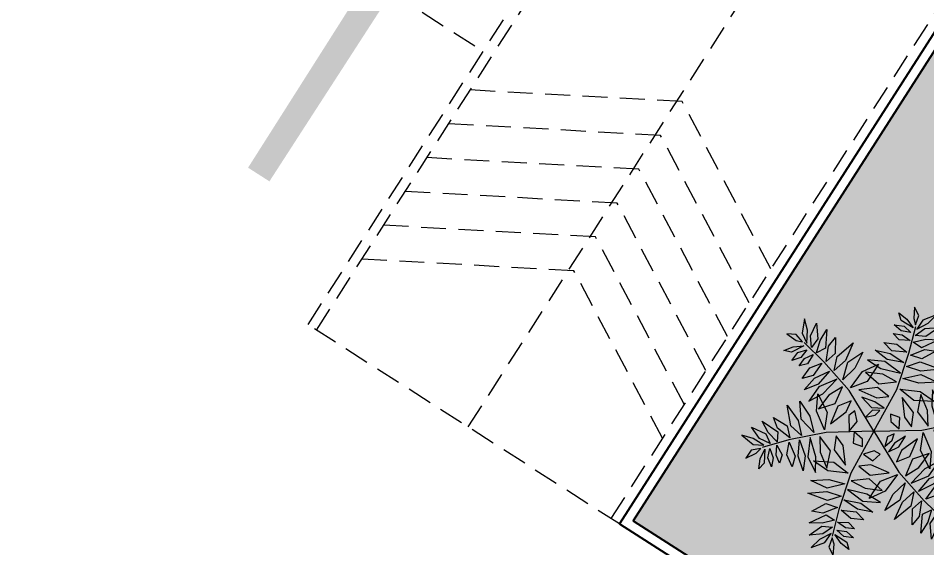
# Model space of a CAD drawing. Header units: inches. Extents: x 249 to 1192, y -18 to 440.
# Drawn here: x 917.16 to 926.26, y 66.99 to 72.29 of the extents above; entities that cross this region are included whole.
import ezdxf

# ---------------------------------------------------------------- set-up
doc = ezdxf.new("R2010")
doc.units = ezdxf.units.IN
doc.header["$MEASUREMENT"] = 0
doc.linetypes.add('DASHED2', pattern=[0.375, 0.25, -0.125])
for name, color, linetype, lineweight in [('DIMENSI', 85, 'Continuous', 20), ('DINDING', 6, 'Continuous', 0), ('VEGETASI', 60, 'Continuous', 0)]:
    doc.layers.add(name, color=color, linetype=linetype, lineweight=lineweight)
doc.layers.add('KANSTEEN', color=204, linetype='Continuous')
doc.layers.add('RUMPUT', color=86, linetype='Continuous')
doc.styles.get("Standard").update_dxf_attribs({"font": 'arial.ttf'})
doc.dimstyles.new('UK. GDG PERTEMUAN', dxfattribs={"dimtxt": 0.5, "dimasz": 0.5, "dimexe": 0.5, "dimexo": 0.05, "dimgap": 0.1, "dimtad": 2, "dimdec": 0, "dimlfac": 100, "dimzin": 0, "dimdsep": 46, "dimtxsty": 'Standard', "dimblk": 'OBLIQUE', "dimcen": 0.09, "dimclrd": 8, "dimclre": 256, "dimclrt": 256, "dimadec": 0, "dimazin": 0, "dimtfac": 1, "dimtdec": 0, "dimtofl": 0, "dimtmove": 0, "dimatfit": 3, "dimldrblk": 'OBLIQUE', "dimfxl": 0, "dimtolj": 1, "dimtzin": 0, "dimarcsym": 0})
pattern_1 = [(57.36874968947846, (0, 0), (-0.0535506494527033, 0.244197313478704), [0.046875, -0.30667839075]), (12.36874968947846, (0, 0), (-0.05355064946683093, 0.2441973135431277), [0.04687499999999999, -0.203125]), (102.3687496894784, (0, 0), (-0.2441973135431277, -0.05355064946683093), [0.04687499999999999, -0.203125])]

# ---------------------------------------------------------------- blocks, each defined once
blk = doc.blocks.new('_Oblique')
at = {"color": 0, "linetype": 'ByBlock', "lineweight": -2}
blk.add_line((-0.5, -0.5), (0.5, 0.5), dxfattribs=at)
blk = doc.blocks.new('*D173')
at = {"layer": 'DEFPOINTS', "color": 0}
for p in [(912.3841762829375, 69.2767091914555), (910.892466893326, 66.9469887407376), (921.4207539778724, 61.88676343863449)]:
    blk.add_point(p, dxfattribs=at)
at = {"layer": 'DIMENSI', "lineweight": -2}
for p, q in [((912.3572147731418, 69.23460127070973), (910.622851795368, 66.52590953327996)), ((921.3937924680768, 61.84465551788878), (920.3877728066142, 60.27347510201452))]:
    blk.add_line(p, q, dxfattribs=at)
at = {"layer": 'DIMENSI', "color": 8, "lineweight": -2}
blk.add_line((920.657387904572, 60.69455430947215), (910.892466893326, 66.9469887407376), dxfattribs=at)
at = {"layer": 'DIMENSI', "color": 8, "lineweight": -2, "xscale": 0.5, "yscale": 0.5, "zscale": 0.5}
for p, rotation in [((910.892466893326, 66.9469887407376), 147.3687496894788), ((920.657387904572, 60.69455430947215), 327.3687496894788)]:
    blk.add_blockref('_Oblique', p, dxfattribs=dict(at, rotation=rotation))
at = {"layer": 'DIMENSI', "insert": (915.5833461932582, 63.52156401459422), "char_height": 0.5, "attachment_point": 5, "rotation": 327.3687496894788}
blk.add_mtext('\\A1;1160', dxfattribs=at)
blk = doc.blocks.new('palm')
for p, q in [((-0.4976721973653184, 6.598171261226526), (-0.933268885302823, 6.0083710004983)), ((-0.6328262671158882, 6.022963906478253), (-0.4976721973653184, 6.598171261226526)), ((-1.634780773412785, 6.334208638436394), (-1.367129875099636, 5.833265981898876)), ((-1.227314728472265, 6.098957992406213), (-1.634780773412785, 6.334208638436394)), ((-1.116997261487995, 5.61956896931224), (-1.227314728472265, 6.098957992406213)), ((-0.9542587877367623, 5.466226492339047), (-0.6328262671158882, 6.022963906478253)), ((-0.933268885302823, 6.0083710004983), (-0.9542587877367623, 5.466226492339047)), ((-0.617978619367932, 5.707567470453796), (-0.07163225590193179, 6.12455317430431)), ((-0.07163225590193179, 6.12455317430431), (-0.3699571186443791, 5.396113719601999)), ((-2.142180098642712, 5.66709308870486), (-1.642042186955223, 5.615879586694064)), ((-1.844592448163894, 5.406202755693812), (-2.142180098642712, 5.66709308870486)), ((-1.642042186955223, 5.615879586694064), (-1.13997760383063, 5.415090486741974)), ((-1.367129875099636, 5.833265981898876), (-1.116997261487995, 5.61956896931224)), ((-0.6300786872743629, 4.239817918321933), (-1.062833803312969, 5.548707470559748)), ((-0.8423899533518124, 5.154200153730926), (-0.617978619367932, 5.707567470453796)), ((-0.3023767071572365, 5.277915753482375), (0.2555234852479771, 5.609050492406823)), ((0.2555234852479771, 5.609050492406823), (-0.2464706868631765, 4.810146099145641)), ((-2.015463505813386, 5.039670203375863), (-1.564459424640518, 5.244467971147969)), ((-1.552841937926132, 4.97052657858876), (-2.015463505813386, 5.039670203375863)), ((-1.13997760383063, 5.415090486741974), (-1.844592448163894, 5.406202755693812)), ((-1.564459424640518, 5.244467971147969), (-1.106123740319163, 5.167901186752715)), ((-1.106123740319163, 5.167901186752715), (-1.552841937926132, 4.97052657858876)), ((-0.3699571186443791, 5.396113719601999), (-0.8423899533518124, 5.154200153730926)), ((-0.7476640996319475, 4.812481176661095), (-0.3023767071572365, 5.277915753482375)), ((-0.05832933301280718, 4.830190766806481), (0.4548502279649256, 5.04857919056667)), ((0.4548502279649256, 5.04857919056667), (0.06726810097461566, 4.341979773904313)), ((-1.818871168536134, 4.639138537109829), (-1.415570112745627, 4.831887384614674)), ((-1.397244204737945, 4.534277813727385), (-1.818871168536134, 4.639138537109829)), ((-1.415570112745627, 4.831887384614674), (-0.9229482456576079, 4.814705987868365)), ((-0.9229482456576079, 4.814705987868365), (-1.397244204737945, 4.534277813727385)), ((-0.2464706868631765, 4.810146099145641), (-0.7476640996319475, 4.812481176661095)), ((-0.5196406580216717, 4.195851548371138), (-0.05832933301280718, 4.830190766806481)), ((3.759612747322535, 4.300565249999636), (3.836756547840196, 4.688728821478435)), ((3.836756547840196, 4.688728821478435), (4.042473312336369, 4.229990045118029)), ((4.66819526218751, 4.58286606951151), (4.36819160579762, 4.100602151054773)), ((4.66819526218751, 4.112364666754729), (4.66819526218751, 4.58286606951151)), ((-1.973838966630865, 4.006087751840823), (-1.37867030822963, 4.29591048353177)), ((-0.7450504778826144, 4.217118887943798), (-1.423823369608726, 3.876589591454831)), ((-1.37867030822963, 4.29591048353177), (-0.7450504778826144, 4.217118887943798)), ((-0.1647095395601355, 2.387528305363958), (-0.6300786872743629, 4.239817918321933)), ((0.06726810097461566, 4.341979773904313), (-0.5196406580216717, 4.195851548371138)), ((-0.3723027135420125, 3.615908277337439), (0.08528236270649359, 4.173218389929389)), ((0.08528236270649359, 4.173218389929389), (1.113320056872908, 4.40117750952777)), ((1.113320056872908, 4.40117750952777), (0.3620007837307639, 3.805606312627788)), ((3.528181345755002, 3.830063847242855), (3.356750653329073, 4.265277592203347)), ((3.356750653329073, 4.265277592203347), (3.759612747322535, 3.97709557019698)), ((4.11961711285403, 3.694794750685105), (3.759612747322535, 4.300565249999636)), ((4.042473312336369, 4.229990045118029), (4.11961711285403, 3.694794750685105)), ((4.308190896656015, 3.777132471252116), (4.66819526218751, 4.112364666754729)), ((4.36819160579762, 4.100602151054773), (4.308190896656015, 3.777132471252116)), ((-2.139553081084159, 3.448524336694391), (-1.416803302039625, 3.724073336910806)), ((-1.423823369608726, 3.876589591454831), (-1.973838966630865, 4.006087751840823)), ((-1.416803302039625, 3.724073336910806), (-0.5931788827583659, 3.703841017239029)), ((-0.5931788827583659, 3.703841017239029), (-1.385060440705274, 3.379127298641833)), ((0.3620007837307639, 3.805606312627788), (-0.3723027135420125, 3.615908277337439)), ((-0.2029764914623229, 3.003474968892988), (0.4362896165403072, 3.663740057469113)), ((0.4362896165403072, 3.663740057469113), (1.337057836353779, 3.77712472161511)), ((1.337057836353779, 3.77712472161511), (0.6004588954383507, 3.242337611838593)), ((2.645313467975939, 3.171361971937586), (2.482454321230762, 3.712438579575974)), ((2.482454321230762, 3.712438579575974), (3.031032470578793, 3.341918726291624)), ((3.228177689365111, 3.477187822849373), (3.108176271096454, 3.894757849629968)), ((3.108176271096454, 3.894757849629968), (3.476752182308701, 3.641863374694367)), ((3.356750653329073, 2.665573022095487), (4.273904713889351, 3.694794750685105)), ((3.476752182308701, 3.641863374694367), (3.708183583876234, 3.206649629733874)), ((3.92247189405316, 3.541881825236487), (3.528181345755002, 3.830063847242855)), ((3.759612747322535, 3.97709557019698), (3.92247189405316, 3.541881825236487)), ((4.736767517024418, 3.812420129048405), (4.256761622513295, 3.559525654127356)), ((5.46534779376816, 3.730082297770423), (4.736767517024418, 3.812420129048405)), ((4.899626663755043, 3.559525654127356), (5.46534779376816, 3.730082297770423)), ((-1.423072761535877, 3.242712805164047), (-2.203400601269095, 2.832148121655337)), ((-1.385060440705274, 3.379127298641833), (-2.139553081084159, 3.448524336694391)), ((-0.4541646061552456, 3.168293556969729), (-1.423072761535877, 3.242712805164047)), ((0.6004588954383507, 3.242337611838593), (-0.2029764914623229, 3.003474968892988)), ((2.096735318627907, 2.853773605340393), (1.351011950493557, 3.324274897386204)), ((1.351011950493557, 3.324274897386204), (1.75387404448702, 2.636166677504661)), ((2.233879828287172, 2.889061152425711), (1.916733080506674, 3.577169372321805)), ((1.916733080506674, 3.577169372321805), (2.516740393301006, 3.089024251370574)), ((3.031032470578793, 3.341918726291624), (3.279606852811412, 2.753792055867962)), ((3.708183583876234, 3.206649629733874), (3.228177689365111, 3.477187822849373)), ((4.042473312336369, 3.306631179206306), (4.633909079420846, 3.388968899773317)), ((4.488193024066277, 3.018449046488968), (4.042473312336369, 3.306631179206306)), ((4.256761622513295, 3.559525654127356), (4.899626663755043, 3.559525654127356)), ((4.633909079420846, 3.388968899773317), (5.268202574981842, 3.124311909166863)), ((-5.963019991133478, 2.868088852759684), (-5.670036402327241, 2.195950871449895)), ((-5.532452930870932, 2.463438252350898), (-5.963019991133478, 2.868088852759684)), ((-5.339834720172803, 3.000241265151999), (-4.858150142725208, 2.377664673113031)), ((-5.251887698788778, 2.318598570680479), (-5.339834720172803, 3.000241265151999)), ((-4.72981841400906, 3.025815080181928), (-4.288944109895965, 2.191623139835428)), ((-4.721997476386605, 2.377091974660289), (-4.72981841400906, 3.025815080181928)), ((-4.21223251792253, 2.364580732944887), (-4.144772779400228, 2.91820146291866)), ((-4.144772779400228, 2.91820146291866), (-3.726630718418164, 2.2292457644362)), ((-3.571471947027021, 2.160465929933707), (-3.25487143821374, 3.164752192489686)), ((-3.25487143821374, 3.164752192489686), (-3.114751398577937, 2.216305081907194)), ((-2.954747219555429, 2.209707923291717), (-2.602557038379018, 3.046488465130096)), ((-2.602557038379018, 3.046488465130096), (-2.507717264961684, 2.141181502054678)), ((-2.203400601269095, 2.832148121655337), (-1.406050343139214, 2.83698279048258)), ((-2.088513060327386, 2.214950776804471), (-1.621910723333713, 2.959426342029474)), ((-1.621910723333713, 2.959426342029474), (-1.629497068235651, 1.925700743566267)), ((-1.406050343139214, 2.83698279048258), (-0.4541646061552456, 3.168293556969729)), ((-0.04439647501567379, 2.466528809149168), (0.8739471554144984, 2.916180688684108)), ((1.751983021385968, 2.884329110966064), (0.852957252995111, 2.374036291235825)), ((0.8739471554144984, 2.916180688684108), (1.751983021385968, 2.884329110966064)), ((1.702444770329748, 2.330340826592874), (0.9910075849620625, 2.818485947544104)), ((0.9910075849620625, 2.818485947544104), (1.308154332742561, 1.995108631104813)), ((2.516740393301006, 1.977464802199393), (2.096735318627907, 2.853773605340393)), ((2.911030941584613, 2.365628484389163), (2.233879828287172, 2.889061152425711)), ((2.516740393301006, 3.089024251370574), (2.911030941584613, 2.365628484389163)), ((3.279606852811412, 2.753792055867962), (2.645313467975939, 3.171361971937586)), ((3.793898819378228, 3.053736704285257), (4.41962076924392, 2.900823778822087)), ((4.042473312336369, 2.618522959310212), (3.793898819378228, 3.053736704285257)), ((4.41962076924392, 2.900823778822087), (4.985342009968008, 2.583235301513923)), ((5.268202574981842, 3.124311909166863), (4.488193024066277, 3.018449046488968)), ((-5.211020520946477, 1.906700948922662), (-5.532452930870932, 2.463438252350898)), ((-4.88486326567363, 1.847568974539172), (-5.251887698788778, 2.318598570680479)), ((-4.858150142725208, 2.377664673113031), (-4.88486326567363, 1.847568974539172)), ((-4.541563029735698, 1.75874447239039), (-4.721997476386605, 2.377091974660289)), ((-3.893534402741352, 1.647903793927981), (-4.21223251792253, 2.364580732944887)), ((-1.166912034386769, 2.639530907326844), (-1.945376749732532, 2.267480721377069)), ((-0.3786929567286279, 2.699125203158474), (-1.166912034386769, 2.639530907326844)), ((-1.073737658793107, 2.130449135060189), (-0.3786929567286279, 2.699125203158474)), ((0, 0), (-0.1647095395601355, 2.387528305363958)), ((0.852957252995111, 2.374036291235825), (-0.04439647501567379, 2.466528809149168)), ((2.148164482074208, 1.677520264507621), (1.702444770329748, 2.330340826592874)), ((1.75387404448702, 2.636166677504661), (2.516740393301006, 1.977464802199393)), ((1.985305446054554, 1.336406755799544), (3.356750653329073, 2.665573022095487)), ((3.37389374471968, 2.547947754428606), (4.153903295620694, 2.465610033861594)), ((3.793898819378228, 2.112734009468113), (3.37389374471968, 2.547947754428606)), ((4.985342009968008, 2.583235301513923), (4.042473312336369, 2.618522959310212)), ((4.153903295620694, 2.465610033861594), (4.599623007365153, 2.130377727662562)), ((-5.895509990659775, 1.986593325666036), (-6.302976035614847, 1.751342679635854)), ((-5.42518815814401, 1.842436498060124), (-5.895509990659775, 1.986593325666036)), ((-5.735321480897255, 1.732663830844103), (-5.42518815814401, 1.842436498060124)), ((-5.670036402327241, 2.195950871449895), (-5.211020520946477, 1.906700948922662)), ((-3.986829340603435, 1.574244785515475), (-5.336738517202321, 1.853912609163672)), ((-4.288944109895965, 2.191623139835428), (-4.541563029735698, 1.75874447239039)), ((-3.726630718418164, 2.2292457644362), (-3.893534402741352, 1.647903793927981)), ((-3.31761983789329, 1.485530549674877), (-3.571471947027021, 2.160465929933707)), ((-3.114751398577937, 2.216305081907194), (-3.31761983789329, 1.485530549674877)), ((-2.702573904069141, 1.325954704385367), (-2.954747219555429, 2.209707923291717)), ((-2.507717264961684, 2.141181502054678), (-2.702573904069141, 1.325954704385367)), ((-2.158274885034189, 1.194815945025766), (-2.088513060327386, 2.214950776804471)), ((-1.629497068235651, 1.925700743566267), (-2.158274885034189, 1.194815945025766)), ((-1.945376749732532, 2.267480721377069), (-1.073737658793107, 2.130449135060189)), ((-1.025163352343952, 1.944043922194396), (-1.761202769193915, 1.339650866197189)), ((-0.3098023023630958, 1.877444393816404), (-1.025163352343952, 1.944043922194396)), ((-0.7811159782140749, 1.496318935518502), (-0.3098023023630958, 1.877444393816404)), ((1.171009712372324, 1.859839534547064), (0.2795702888979577, 2.195071730035124)), ((0.2795702888979577, 2.195071730035124), (0.905292238749098, 1.424625789572019)), ((1.471013368762215, 1.207018861736287), (1.171009712372324, 1.859839534547064)), ((1.308154332742561, 1.995108631104813), (2.148164482074208, 1.677520264507621)), ((2.945317124365829, 2.130377727662562), (3.656754309718963, 2.012752459995681)), ((3.476752182308701, 1.589301230720594), (2.945317124365829, 2.130377727662562)), ((3.656754309718963, 2.012752459995681), (4.36819160579762, 1.236425206327112)), ((4.599623007365153, 2.130377727662562), (3.793898819378228, 2.112734009468113)), ((-6.302976035614847, 1.751342679635854), (-5.735321480897255, 1.732663830844103)), ((-5.978936646497459, 0.9783641565154539), (-5.684515499291592, 1.385889541576034)), ((-5.684515499291592, 1.385889541576034), (-5.25959471668466, 1.720295736056869)), ((-5.25959471668466, 1.720295736056869), (-5.604205195486429, 1.105637505694176)), ((-5.324072171963053, 1.267372290240019), (-5.028595634372323, 1.626019361516228)), ((-5.028595634372323, 1.626019361516228), (-5.081023283695686, 1.140462731345906)), ((-4.892322295054328, 1.190024009920307), (-4.631131829533842, 1.60805635813449)), ((-4.631131829533842, 1.60805635813449), (-4.625421894103056, 1.057089880167041)), ((-4.409702778793871, 0.9539916465437273), (-4.024657330694026, 1.463326832061284)), ((-4.024657330694026, 1.463326832061284), (-4.069136837584665, 0.7052276195172453)), ((-2.150014985614689, 1.051121549564414), (-3.986829340603435, 1.574244785515475)), ((-1.761202769193915, 1.339650866197189), (-0.7811159782140749, 1.496318935518502)), ((0.905292238749098, 1.424625789572019), (1.471013368762215, 1.207018861736287)), ((2.49959741262137, 1.677520264507621), (3.391036836095736, 1.454032134162844)), ((3.108176271096454, 1.101156109769363), (2.49959741262137, 1.677520264507621)), ((3.391036836095736, 1.454032134162844), (3.939614874732797, 0.7306362564850133)), ((4.36819160579762, 1.236425206327112), (3.476752182308701, 1.589301230720594)), ((-5.604205195486429, 1.105637505694176), (-5.978936646497459, 0.9783641565154539)), ((-5.372214159142459, 0.7743925004615448), (-5.324072171963053, 1.267372290240019)), ((-5.081023283695686, 1.140462731345906), (-5.372214159142459, 0.7743925004615448)), ((-4.927047328921617, 0.744380687494413), (-4.892322295054328, 1.190024009920307)), ((-4.625421894103056, 1.057089880167041), (-4.927047328921617, 0.744380687494413)), ((-4.456293287876179, 0.2936491722502979), (-4.409702778793871, 0.9539916465437273)), ((-3.933543806037051, 0.6350489748292603), (-3.504209824342979, 1.338212532849866)), ((-3.504209824342979, 1.338212532849866), (-3.618940379703417, 0.4900660355197033)), ((-2.970904999456252, 1.190828754770337), (-3.519808080163784, 0.3889391998236533)), ((-3.159924387611682, 0.2008161129924702), (-2.970904999456252, 1.190828754770337)), ((-2.526857438802836, 1.021604938650853), (-2.869356804716517, 0.3091899700229988)), ((-2.381891991535667, 0.1353405039553763), (-2.526857438802836, 1.021604938650853)), ((0, 0), (-2.150014985614689, 1.051121549564414)), ((-0.7539706467068754, 1.272797924568295), (-1.432113603339531, 1.115876441996079)), ((-1.432113603339531, 1.115876441996079), (-0.7429696992912795, 0.9278518862993224)), ((-0.1830857095337706, 1.250021619198378), (-0.7539706467068754, 1.272797924568295)), ((-0.7429696992912795, 0.9278518862993224), (-0.1830857095337706, 1.250021619198378)), ((-0.3083612012851518, 1.032354797702283), (-0.6307164827303495, 0.8520507664215984)), ((-0.3859491669427371, 0.7102794997190358), (-0.3083612012851518, 1.032354797702283)), ((0, 0), (1.985305446054554, 1.336406755799544)), ((0.7252900006278651, 1.289356582317851), (0.245284216827713, 1.17173131465097)), ((0.245284216827713, 1.17173131465097), (0.4424294356285827, 0.8659054637537338)), ((0.9910075849620625, 0.7835676324611995), (0.7252900006278651, 1.289356582317851)), ((2.113878410018515, 1.271712864123401), (2.962460215741885, 0.7012299118941883)), ((2.482454321230762, 0.4483354369731387), (2.113878410018515, 1.271712864123401)), ((3.939614874732797, 0.7306362564850133), (3.108176271096454, 1.101156109769363)), ((-4.069136837584665, 0.7052276195172453), (-4.456293287876179, 0.2936491722502979)), ((-4.056286161590833, -0.1286451463383855), (-3.933543806037051, 0.6350489748292603)), ((-3.618940379703417, 0.4900660355197033), (-4.056286161590833, -0.1286451463383855)), ((-1.780815781850833, 0.6704255320801167), (-2.1961731754418, 0.08420438764733262)), ((-1.686408216963173, 0.07169314593193121), (-1.780815781850833, 0.6704255320801167)), ((-0.6307164827303495, 0.8520507664215984), (-0.7404420985549223, 0.3718790295970393)), ((-0.7404420985549223, 0.3718790295970393), (-0.3859491669427371, 0.7102794997190358)), ((0.4424294356285827, 0.8659054637537338), (0.9910075849620625, 0.7835676324611995)), ((1.471680944974651, 0.6439815430785529), (1.185399134919862, 0.04979753190127667)), ((1.479260647349292, 0.01655865774955601), (1.471680944974651, 0.6439815430785529)), ((2.04077305807732, 0.855420863837935), (1.686408216963173, -0.07169325664290227)), ((2.1961731754418, -0.08420449835830368), (2.04077305807732, 0.855420863837935)), ((2.936384223983623, 0.5510052261670353), (2.381891880824696, -0.1353405039553763)), ((2.869356804716517, -0.3091900807339698), (2.936384223983623, 0.5510052261670353)), ((2.962460215741885, 0.7012299118941883), (3.37389374471968, -0.07509723106340971)), ((3.554412551762653, 0.4921267757454189), (3.159924387611682, -0.2008161129924702)), ((3.519808080163784, -0.3889393105346244), (3.554412551762653, 0.4921267757454189)), ((-3.519808080163784, 0.3889391998236533), (-3.554412551762653, -0.4921267757454189)), ((-3.554412551762653, -0.4921267757454189), (-3.159924387611682, 0.2008161129924702)), ((-3.37389374471968, 0.07509723106340971), (-2.482454321230762, -0.4483355476841098)), ((-2.962460215741885, -0.7012300226051593), (-3.37389374471968, 0.07509723106340971)), ((-2.869356804716517, 0.3091899700229988), (-2.936384334694594, -0.5510053368780063)), ((-2.936384334694594, -0.5510053368780063), (-2.381891991535667, 0.1353405039553763)), ((-2.1961731754418, 0.08420438764733262), (-2.04077305807732, -0.855420863837935)), ((-2.04077305807732, -0.855420863837935), (-1.686408216963173, 0.07169314593193121)), ((0, 0), (-1.985305446054554, -1.336406755799544)), ((-1.36266707831237, 0.3488284976483556), (-1.479260647349292, -0.01655876846052706)), ((-0.9711108247429365, -0.04979753190127667), (-1.36266707831237, 0.3488284976483556)), ((0, 0), (0.1647095395601355, -2.387528305363958)), ((0, 0), (2.150014874903718, -1.051121549564414)), ((0.913863784444402, 0.442454234478646), (0.7252900006278651, 0.1248657571704825)), ((0.7252900006278651, 0.1248657571704825), (0.8710060559824342, -0.3456355348898796)), ((0.8710060559824342, -0.3456355348898796), (1.00815067635267, 0.1248657571704825)), ((1.00815067635267, 0.1248657571704825), (0.913863784444402, 0.442454234478646)), ((1.185399134919862, 0.04979753190127667), (1.174093294495833, -0.4664538760116557)), ((1.174093294495833, -0.4664538760116557), (1.479260647349292, 0.01655865774955601)), ((3.37389374471968, -0.07509723106340971), (2.482454321230762, 0.4483354369731387)), ((3.618940379703417, -0.4900661462306743), (4.056286161590833, 0.1286451463383855)), ((4.056286161590833, 0.1286451463383855), (3.93354369532608, -0.6350490855402313)), ((-2.482454321230762, -0.4483355476841098), (-2.113878410018515, -1.271712864123401)), ((-1.479260647349292, -0.01655876846052706), (-1.043104324620799, -0.6675066851894371)), ((-1.043104324620799, -0.6675066851894371), (-0.9711108247429365, -0.04979753190127667)), ((1.686408216963173, -0.07169325664290227), (1.780815781850833, -0.6704255320801167)), ((1.780815781850833, -0.6704255320801167), (2.1961731754418, -0.08420449835830368)), ((2.381891880824696, -0.1353405039553763), (2.526857438802836, -1.021604938650853)), ((2.526857438802836, -1.021604938650853), (2.869356804716517, -0.3091900807339698)), ((3.159924387611682, -0.2008161129924702), (2.970904999456252, -1.190828754770337)), ((2.970904999456252, -1.190828754770337), (3.519808080163784, -0.3889393105346244)), ((4.069136837584665, -0.7052276195172453), (4.456293287876179, -0.2936492829612689)), ((4.456293287876179, -0.2936492829612689), (4.409702778793871, -0.9539917572401464)), ((-3.939614985443768, -0.7306363671959843), (-3.108176271096454, -1.101156109769363)), ((-3.391036836095736, -1.454032134162844), (-3.939614985443768, -0.7306363671959843)), ((-2.113878410018515, -1.271712864123401), (-2.962460215741885, -0.7012300226051593)), ((-0.2709988539136248, -0.6424173334235093), (-0.8195768925361335, -0.5600796128419461)), ((-0.8195768925361335, -0.5600796128419461), (-0.5538594189129071, -1.065868562684045)), ((-0.07385352440178394, -0.9482431843207451), (-0.2709988539136248, -0.6424173334235093)), ((0.5286813891143538, -0.8161079318524571), (0.1830857095337706, -1.250021619198378)), ((0.8921069997013547, -0.7982880753843347), (0.5286813891143538, -0.8161079318524571)), ((0.7539705359959044, -1.272797924568295), (0.8921069997013547, -0.7982880753843347)), ((3.504209824342979, -1.338212532849866), (3.618940379703417, -0.4900661462306743)), ((3.93354369532608, -0.6350490855402313), (3.504209824342979, -1.338212532849866)), ((4.024657330694026, -1.463326832061284), (4.069136837584665, -0.7052276195172453)), ((4.625421894103056, -1.057089990878012), (4.927047328921617, -0.744380687494413)), ((4.927047328921617, -0.744380687494413), (4.892322295054328, -1.190024009920307)), ((5.081023283695686, -1.140462731345906), (5.372214159142459, -0.7743926111725159)), ((5.372214159142459, -0.7743926111725159), (5.324072171963053, -1.26737240095099)), ((-4.36819160579762, -1.236425317038083), (-3.476752182308701, -1.589301230720594)), ((-3.656754420429934, -2.012752459995681), (-4.36819160579762, -1.236425317038083)), ((-1.985305446054554, -1.336406755799544), (-3.356750764040044, -2.665573132806458)), ((-3.108176271096454, -1.101156109769363), (-2.49959741262137, -1.677520264507621)), ((-0.905292238749098, -1.424625789572019), (-1.471013479473186, -1.207018972447258)), ((-1.471013479473186, -1.207018972447258), (-1.171009823083295, -1.859839534547064)), ((-0.5538594189129071, -1.065868562684045), (-0.07385352440178394, -0.9482431843207451)), ((0.1830857095337706, -1.250021619198378), (0.7539705359959044, -1.272797924568295)), ((1.761202658482944, -1.339650866197189), (0.7811159782140749, -1.496319046229473)), ((1.025163352343952, -1.944044032905367), (1.761202658482944, -1.339650866197189)), ((1.629497068235651, -1.925700743566267), (2.158274774323218, -1.194815945025766)), ((2.158274774323218, -1.194815945025766), (2.088513060327386, -2.214950776804471)), ((2.150014874903718, -1.051121549564414), (3.986829340603435, -1.574244896226446)), ((2.507717264961684, -2.141181502054678), (2.702573793372721, -1.325954704385367)), ((2.702573793372721, -1.325954704385367), (2.954747108844458, -2.209708034002688)), ((4.409702778793871, -0.9539917572401464), (4.024657330694026, -1.463326832061284)), ((4.631131829533842, -1.60805635813449), (4.625421894103056, -1.057089990878012)), ((4.892322295054328, -1.190024009920307), (4.631131829533842, -1.60805635813449)), ((5.028595523661352, -1.626019361516228), (5.081023283695686, -1.140462731345906)), ((5.324072171963053, -1.26737240095099), (5.028595523661352, -1.626019361516228)), ((5.25959471668466, -1.720295736056869), (5.604205084775458, -1.105637505694176)), ((5.604205084775458, -1.105637505694176), (5.978936535786488, -0.978364267226425)), ((5.978936535786488, -0.978364267226425), (5.684515499291592, -1.385889652287005)), ((-3.476752182308701, -1.589301230720594), (-2.945317124365829, -2.130377838358982)), ((-2.49959741262137, -1.677520264507621), (-3.391036836095736, -1.454032134162844)), ((-1.308154332742561, -1.995108631104813), (-2.148164592785179, -1.677520264507621)), ((-2.148164592785179, -1.677520264507621), (-1.702444881040719, -2.330340937303845)), ((-0.2795703995943768, -2.195071730035124), (-0.905292238749098, -1.424625789572019)), ((0.7811159782140749, -1.496319046229473), (0.3098023023630958, -1.877444504527375)), ((3.114751287866966, -2.216305081907194), (3.31761983789329, -1.485530549674877)), ((3.31761983789329, -1.485530549674877), (3.571471947027021, -2.160465929933707)), ((3.726630718418164, -2.229245875147171), (3.893534292030381, -1.647903904638952)), ((3.893534292030381, -1.647903904638952), (4.21223251792253, -2.364580732944887)), ((3.986829340603435, -1.574244896226446), (5.336738517202321, -1.853912719874643)), ((4.288943999184994, -2.191623139835428), (4.541562919024727, -1.75874447239039)), ((4.541562919024727, -1.75874447239039), (4.721997476386605, -2.377091974660289)), ((5.684515499291592, -1.385889652287005), (5.25959471668466, -1.720295736056869)), ((5.735321480897255, -1.732663830844103), (5.42518815814401, -1.842436498060124)), ((6.302976035614847, -1.751342679635854), (5.735321480897255, -1.732663830844103)), ((5.895509879948804, -1.986593325666036), (6.302976035614847, -1.751342679635854)), ((-4.599623007365153, -2.130377838358982), (-3.793898930089199, -2.112734009468113)), ((-4.153903295620694, -2.465610033861594), (-4.599623007365153, -2.130377838358982)), ((-3.793898930089199, -2.112734009468113), (-3.37389374471968, -2.547947754428606)), ((-2.945317124365829, -2.130377838358982), (-3.656754420429934, -2.012752459995681)), ((-1.75387404448702, -2.636166788215633), (-2.516740503997426, -1.977464912910364)), ((-2.516740503997426, -1.977464912910364), (-2.096735318627907, -2.853773605340393)), ((-0.9910075849620625, -2.818486058255075), (-1.308154332742561, -1.995108631104813)), ((-1.171009823083295, -1.859839534547064), (-0.2795703995943768, -2.195071730035124)), ((0.3098023023630958, -1.877444504527375), (1.025163352343952, -1.944044032905367)), ((1.073737658793107, -2.13044924577116), (0.3786928460176568, -2.699125203158474)), ((1.945376639021561, -2.267480721377069), (1.073737658793107, -2.13044924577116)), ((1.166911923675798, -2.639530907326844), (1.945376639021561, -2.267480721377069)), ((1.621910723333713, -2.959426342029474), (1.629497068235651, -1.925700743566267)), ((2.088513060327386, -2.214950776804471), (1.621910723333713, -2.959426342029474)), ((2.602557038379018, -3.046488465130096), (2.507717264961684, -2.141181502054678)), ((2.954747108844458, -2.209708034002688), (2.602557038379018, -3.046488465130096)), ((3.25487143821374, -3.164752303200657), (3.114751287866966, -2.216305081907194)), ((3.571471947027021, -2.160465929933707), (3.25487143821374, -3.164752303200657)), ((4.144772779400228, -2.91820146291866), (3.726630718418164, -2.229245875147171)), ((4.72981841400906, -3.025815190892899), (4.288943999184994, -2.191623139835428)), ((4.858150142725208, -2.377664673113031), (4.88486326567363, -1.847569085235591)), ((4.88486326567363, -1.847569085235591), (5.251887698788778, -2.318598570680479)), ((5.670036402327241, -2.195950982160866), (5.211020410235506, -1.906700948922662)), ((5.211020410235506, -1.906700948922662), (5.532452930870932, -2.463438363061869)), ((5.42518815814401, -1.842436498060124), (5.895509879948804, -1.986593325666036)), ((5.963019991133478, -2.868088852759684), (5.670036402327241, -2.195950982160866)), ((-4.985342009968008, -2.583235412224894), (-4.042473312336369, -2.618522959310212)), ((-4.41962076924392, -2.900823778822087), (-4.985342009968008, -2.583235412224894)), ((-3.356750764040044, -2.665573132806458), (-4.273904713889351, -3.694794750685105)), ((-3.37389374471968, -2.547947754428606), (-4.153903295620694, -2.465610033861594)), ((-4.042473312336369, -2.618522959310212), (-3.793898930089199, -3.053736704285257)), ((-2.516740503997426, -3.089024362081545), (-2.911030941584613, -2.365628484389163)), ((-2.911030941584613, -2.365628484389163), (-2.233879938998143, -2.889061263136682)), ((-1.351011950493557, -3.324275008097175), (-1.75387404448702, -2.636166788215633)), ((-1.751983021385968, -2.884329110966064), (-0.852957252995111, -2.374036291235825)), ((-1.702444881040719, -2.330340937303845), (-0.9910075849620625, -2.818486058255075)), ((0.04439636430470273, -2.466528809149168), (-0.8739471554144984, -2.916180799395079)), ((-0.852957252995111, -2.374036291235825), (0.04439636430470273, -2.466528809149168)), ((0.1647095395601355, -2.387528305363958), (0.6300786872743629, -4.239817918321933)), ((0.3786928460176568, -2.699125203158474), (1.166911923675798, -2.639530907326844)), ((4.21223251792253, -2.364580732944887), (4.144772779400228, -2.91820146291866)), ((4.721997476386605, -2.377091974660289), (4.72981841400906, -3.025815190892899)), ((5.339834720172803, -3.00024137586297), (4.858150142725208, -2.377664673113031)), ((5.251887698788778, -2.318598570680479), (5.339834720172803, -3.00024137586297)), ((5.532452930870932, -2.463438363061869), (5.963019991133478, -2.868088852759684)), ((-5.268202574981842, -3.124311909166863), (-4.488193024066277, -3.018449157199939)), ((-4.633909079420846, -3.388968899773317), (-5.268202574981842, -3.124311909166863)), ((-4.488193024066277, -3.018449157199939), (-4.042473312336369, -3.306631179206306)), ((-3.793898930089199, -3.053736704285257), (-4.41962076924392, -2.900823778822087)), ((-3.031032470578793, -3.341918837002595), (-3.279606963522383, -2.753792055867962)), ((-3.279606963522383, -2.753792055867962), (-2.645313467975939, -3.171362082648557)), ((-2.645313467975939, -3.171362082648557), (-2.482454321230762, -3.712438579575974)), ((-1.916733191217645, -3.577169483018224), (-2.516740503997426, -3.089024362081545)), ((-2.233879938998143, -2.889061263136682), (-1.916733191217645, -3.577169483018224)), ((-2.096735318627907, -2.853773605340393), (-1.351011950493557, -3.324275008097175)), ((-0.8739471554144984, -2.916180799395079), (-1.751983021385968, -2.884329110966064)), ((-0.6004590061347699, -3.242337611838593), (0.2029764914623229, -3.003474968892988)), ((0.2029764914623229, -3.003474968892988), (-0.4362897272512782, -3.663740168180084)), ((1.406050343139214, -2.836982901193551), (0.4541646061552456, -3.1682936676807)), ((0.4541646061552456, -3.1682936676807), (1.423072761535877, -3.242712915875018)), ((2.203400601269095, -2.832148232351756), (1.406050343139214, -2.836982901193551)), ((1.423072761535877, -3.242712915875018), (2.203400601269095, -2.832148232351756)), ((-4.899626663755043, -3.559525654127356), (-5.46534779376816, -3.730082408481394)), ((-4.256761733224266, -3.559525654127356), (-4.899626663755043, -3.559525654127356)), ((-4.736767517024418, -3.812420129048405), (-4.256761733224266, -3.559525654127356)), ((-4.042473312336369, -3.306631179206306), (-4.633909079420846, -3.388968899773317)), ((-3.759612747322535, -3.97709557019698), (-3.92247189405316, -3.541881825236487)), ((-3.92247189405316, -3.541881825236487), (-3.528181345755002, -3.830063957953826)), ((-3.476752182308701, -3.641863374694367), (-3.708183583876234, -3.206649629733874)), ((-3.708183583876234, -3.206649629733874), (-3.228177689365111, -3.477187933560344)), ((-3.228177689365111, -3.477187933560344), (-3.108176271096454, -3.894757849629968)), ((-2.482454321230762, -3.712438579575974), (-3.031032470578793, -3.341918837002595)), ((-1.337057836353779, -3.777124832326081), (-0.6004590061347699, -3.242337611838593)), ((-0.3620007837307639, -3.805606312627788), (0.3723027135420125, -3.61590838804841)), ((0.3723027135420125, -3.61590838804841), (-0.08528247341746464, -4.173218389929389)), ((0.5931788827583659, -3.703841017239029), (1.385060440705274, -3.379127298641833)), ((1.385060440705274, -3.379127298641833), (2.139552970373188, -3.448524336694391)), ((2.139552970373188, -3.448524336694391), (1.416803302039625, -3.724073336910806)), ((-5.46534779376816, -3.730082408481394), (-4.736767517024418, -3.812420129048405)), ((-4.308190896656015, -3.777132471252116), (-4.66819526218751, -4.1123647774657)), ((-4.36819160579762, -4.100602151054773), (-4.308190896656015, -3.777132471252116)), ((-4.042473312336369, -4.229990045118029), (-4.11961711285403, -3.694794750685105)), ((-4.11961711285403, -3.694794750685105), (-3.759612747322535, -4.300565249999636)), ((-3.356750764040044, -4.265277702914318), (-3.759612747322535, -3.97709557019698)), ((-3.528181345755002, -3.830063957953826), (-3.356750764040044, -4.265277702914318)), ((-3.108176271096454, -3.894757849629968), (-3.476752182308701, -3.641863374694367)), ((-0.4362897272512782, -3.663740168180084), (-1.337057836353779, -3.777124832326081)), ((-1.113320167583879, -4.40117750952777), (-0.3620007837307639, -3.805606312627788)), ((1.416803302039625, -3.724073336910806), (0.5931788827583659, -3.703841017239029)), ((0.7450504778826144, -4.217118998640217), (1.423823369608726, -3.876589702165802)), ((1.973838966630865, -4.006087862551794), (1.37867030822963, -4.29591048353177)), ((1.423823369608726, -3.876589702165802), (1.973838966630865, -4.006087862551794)), ((-4.66819526218751, -4.58286606951151), (-4.36819160579762, -4.100602151054773)), ((-4.66819526218751, -4.1123647774657), (-4.66819526218751, -4.58286606951151)), ((-3.836756547840196, -4.688728932189406), (-4.042473312336369, -4.229990045118029)), ((-3.759612747322535, -4.300565249999636), (-3.836756547840196, -4.688728932189406)), ((-0.08528247341746464, -4.173218389929389), (-1.113320167583879, -4.40117750952777)), ((-0.4548502279649256, -5.048579301277641), (-0.06726810097461566, -4.341979884615284)), ((-0.06726810097461566, -4.341979884615284), (0.5196405473107006, -4.195851548371138)), ((0.5196405473107006, -4.195851548371138), (0.05832922230183613, -4.830190766806481)), ((0.6300786872743629, -4.239817918321933), (1.062833803312969, -5.548707470559748)), ((1.37867030822963, -4.29591048353177), (0.7450504778826144, -4.217118998640217)), ((0.9229482456576079, -4.814705987868365), (1.397244204737945, -4.534277813727385)), ((1.397244204737945, -4.534277813727385), (1.818871057825163, -4.639138537109829)), ((0.05832922230183613, -4.830190766806481), (-0.4548502279649256, -5.048579301277641)), ((-0.2555235959589481, -5.609050492406823), (0.2464706868631765, -4.810146099145641)), ((0.2464706868631765, -4.810146099145641), (0.7476640996319475, -4.812481176661095)), ((0.7476640996319475, -4.812481176661095), (0.3023765964462655, -5.277915753482375)), ((1.415570112745627, -4.831887384614674), (0.9229482456576079, -4.814705987868365)), ((1.106123740319163, -5.167901186752715), (1.552841937926132, -4.970526689299732)), ((1.818871057825163, -4.639138537109829), (1.415570112745627, -4.831887384614674)), ((1.552841937926132, -4.970526689299732), (2.015463395102415, -5.039670203375863)), ((0.3023765964462655, -5.277915753482375), (-0.2555235959589481, -5.609050492406823)), ((0.07163214519096073, -6.12455317430431), (0.3699570079479599, -5.396113719601999)), ((0.3699570079479599, -5.396113719601999), (0.8423899533518124, -5.154200153730926)), ((0.8423899533518124, -5.154200153730926), (0.617978619367932, -5.707567470453796)), ((1.564459424640518, -5.244467971147969), (1.106123740319163, -5.167901186752715)), ((1.13997760383063, -5.415090486741974), (1.844592337452923, -5.406202755693812)), ((1.642042186955223, -5.615879697405035), (1.13997760383063, -5.415090486741974)), ((2.015463395102415, -5.039670203375863), (1.564459424640518, -5.244467971147969)), ((1.844592337452923, -5.406202755693812), (2.14217998793174, -5.66709308870486)), ((0.617978619367932, -5.707567470453796), (0.07163214519096073, -6.12455317430431)), ((0.9542587877367623, -5.466226603050018), (0.6328262671158882, -6.022964017189224)), ((0.933268885302823, -6.008371111209271), (0.9542587877367623, -5.466226603050018)), ((1.367129875099636, -5.833265981898876), (1.116997261487995, -5.61956896931224)), ((1.116997261487995, -5.61956896931224), (1.227314617761294, -6.098958103117184)), ((1.634780773412785, -6.334208749147365), (1.367129875099636, -5.833265981898876)), ((2.14217998793174, -5.66709308870486), (1.642042186955223, -5.615879697405035)), ((0.4976721973653184, -6.598171261226526), (0.933268885302823, -6.008371111209271)), ((0.6328262671158882, -6.022964017189224), (0.4976721973653184, -6.598171261226526)), ((1.227314617761294, -6.098958103117184), (1.634780773412785, -6.334208749147365))]:
    blk.add_line(p, q)
blk = doc.blocks.new('LT1')
at = {"layer": 'DINDING', "linetype": 'DASHED2'}
for points in [[(688.907768376964, 91.00745666023883), (688.907768376964, 101.0074566602389, -0.4142135623730919), (697.107768376964, 109.207456660239), (697.8208333389001, 109.207456660239)], [(689.007768376964, 91.00745666023883), (689.007768376964, 101.0074566602389, -0.414213562373095), (697.107768376964, 109.1074566602389), (697.7839154115603, 109.1074566602389)], [(697.107768376964, 107.3074566602391, 0.4142135623730924), (690.8077683769638, 101.0074566602389), (690.8077683769638, 91.00745666023883)], [(696.4756788501697, 105.5638217498819, 0.3743918085053725), (692.507768376964, 101.0074566602389), (692.507768376964, 91.00745666023883)], [(696.4362695817678, 105.4570734266638, 0.3709937674209159), (692.607768376964, 101.0074566602389), (692.607768376964, 91.00745666023883)]]:
    blk.add_lwpolyline(points, format="xyb", dxfattribs=at)
for points in [[(692.507768376964, 93.97517129543334), (690.857768376964, 94.90780276002428), (689.007768376964, 93.86212505730109)], [(692.507768376964, 93.57293299220763), (690.857768376964, 94.50556445679862), (689.007768376964, 93.45988675407548)], [(687.8077683769641, 94.25853849603962), (688.907768376964, 94.25853849603962)], [(692.507768376964, 93.17069468898197), (690.857768376964, 94.10332615357308), (689.007768376964, 93.05764845084971)], [(692.507768376964, 92.76845638575631), (690.857768376964, 93.70108785034736), (689.007768376964, 92.655410147624)], [(692.507768376964, 92.36621808253071), (690.857768376964, 93.29884954712165), (689.007768376964, 92.25317184439845)], [(692.507768376964, 91.96397977930499), (690.857768376964, 92.89661124389605), (689.007768376964, 91.85093354117285)], [(692.607768376964, 91.00745666023883), (688.907768376964, 91.00745666023883)]]:
    blk.add_lwpolyline(points, dxfattribs=at)

msp = doc.modelspace()

# ---------------------------------------------------------------- hatches: boundary and pattern name
at = {"layer": 'RUMPUT'}
h = msp.add_hatch(dxfattribs=at)
h.set_pattern_fill('GRASS', color=256, scale=0.25, angle=-32.63125031052153, style=0)
h.set_pattern_definition(pattern_1)
edge = h.paths.add_edge_path(flags=17)
edge.add_line((928.2641801358429, 87.77966679945874), (928.2102571162511, 87.69545095796715))
edge.add_line((928.2102571162511, 87.69545095796715), (927.4523145428277, 88.18075813429114))
edge.add_line((927.4523145428277, 88.18075813429114), (927.9376217191518, 88.93870070771442))
edge.add_line((927.9376217191518, 88.93870070771442), (944.9810419464964, 115.3713075449288))
edge.add_line((944.9810419464964, 115.3713075449288), (944.6881731201454, 115.5588301200329))
edge.add_line((944.6881731201454, 115.5588301200329), (940.4070226355534, 108.5805976980109))
edge.add_line((940.4070226355534, 108.5805976980109), (924.7936289507031, 90.12836316794235))
edge.add_line((924.7936289507031, 90.12836316794235), (906.9246372932737, 96.97757937312682))
edge.add_line((906.9246372932737, 96.97757937312682), (902.6198956972332, 99.28170147302345))
edge.add_line((902.6198956972332, 99.28170147302345), (887.5537847216924, 69.67303889785137))
edge.add_line((887.5537847216924, 69.67303889785137), (887.5839640358097, 69.65371522052908))
edge.add_line((887.5839640358097, 69.65371522052908), (891.466421446403, 75.71725580791895))
edge.add_line((891.466421446403, 75.71725580791895), (893.1507382762345, 74.6387954160869))
edge.add_line((893.1507382762345, 74.6387954160869), (895.8468892558133, 78.84958749066337))
edge.add_line((895.8468892558133, 78.84958749066337), (898.4575803420505, 77.17797388332485))
edge.add_line((898.4575803420505, 77.17797388332485), (900.9840555867966, 75.56028329557753))
edge.add_line((900.9840555867966, 75.56028329557753), (903.1766002224103, 74.15640695535856))
edge.add_line((903.1766002224103, 74.15640695535856), (906.0370060762891, 72.32490212008338))
edge.add_line((906.0370060762891, 72.32490212008338), (908.5634813210349, 70.70721153233623))
edge.add_line((908.5634813210349, 70.70721153233623), (911.0899565657808, 69.08952094458907))
edge.add_arc((911.5752637421049, 69.84746351801277), 0.8999999999999068, 237.3687496894809, 417.3687496894814)
edge.add_line((912.060570918429, 70.60540609143649), (909.5340956736832, 72.22309667918358))
edge.add_line((909.5340956736832, 72.22309667918358), (907.0076204289373, 73.84078726693082))
edge.add_line((907.0076204289373, 73.84078726693082), (905.4287087104201, 74.85175724624926))
edge.add_line((905.4287087104201, 74.85175724624926), (904.4811451841913, 75.45847785467842))
edge.add_line((904.4811451841913, 75.45847785467842), (901.9546699394457, 77.07616844242597))
edge.add_line((901.9546699394457, 77.07616844242597), (899.4281946946996, 78.69385903017334))
edge.add_line((899.4281946946996, 78.69385903017334), (896.8175036084624, 80.36547263751206))
edge.add_line((896.8175036084624, 80.36547263751206), (899.5136545880416, 84.57626471208866))
edge.add_line((899.5136545880416, 84.57626471208866), (897.8293377582106, 85.65472510392057))
edge.add_line((897.8293377582106, 85.65472510392057), (901.711795168804, 91.71826569131034))
edge.add_line((901.711795168804, 91.71826569131034), (903.396111998635, 90.63980529947843))
edge.add_line((903.396111998635, 90.63980529947843), (906.0922629782137, 94.85059737405518))
edge.add_line((906.0922629782137, 94.85059737405518), (921.3353302881803, 85.09053082797953))
edge.add_line((921.3353302881803, 85.09053082797953), (926.4724966191636, 81.8012266328933))
edge.add_line((926.4724966191636, 81.8012266328933), (923.7225291895686, 77.50638515495434))
edge.add_line((923.7225291895686, 77.50638515495434), (919.4630514694381, 70.79575980628869))
edge.add_line((919.4630514694381, 70.79575980628869), (919.6768221338964, 70.6588834238465))
edge.add_line((919.6768221338964, 70.6588834238465), (925.0547665600768, 78.97698642392996))
edge.add_arc((932.3615963517668, 73.22370576023272), 9.300000000000063, 66.3350080141156, 141.7836714338509, ccw=False)
edge.add_line((936.0945068641443, 81.74165029554075), (936.5596564253326, 82.46811112825382))
edge.add_line((936.5596564253326, 82.46811112825382), (928.2641801358429, 87.77966679945874))
edge = h.paths.add_edge_path()
edge.add_arc((902.0036540352788, 51.04019550044824), 2.899999999999944, 21.48045213667681, 57.36874968948014)
edge.add_line((903.5674216034345, 53.48245490370259), (886.5721298860624, 64.36446275412109))
edge.add_line((886.5721298860624, 64.36446275412109), (889.2682808656411, 68.575254828697))
edge.add_line((889.2682808656411, 68.575254828697), (887.5537847216924, 69.67303889785137))
edge.add_line((887.5537847216924, 69.67303889785137), (884.8649772892379, 64.38886223630908))
edge.add_line((884.8649772892379, 64.38886223630908), (899.8177184374615, 52.38925393144922))
edge.add_line((899.8177184374615, 52.38925393144922), (892.7388052037916, 34.03850843705635))
edge.add_line((892.7388052037916, 34.03850843705635), (893.045840120689, 33.8974270920169))
edge.add_line((893.045840120689, 33.8974270920169), (904.7022274439962, 52.10212843513062))
edge = h.paths.add_edge_path()
edge.add_arc((936.7399936000423, 45.06376926786742), 1.89999999999996, 57.36874968947894, 147.3687496894797)
edge.add_line((935.1398926117033, 46.08830664010732), (918.367172414215, 19.89302387901222))
edge.add_line((918.367172414215, 19.89302387901222), (918.7450692695429, 19.62800377191144))
edge.add_line((918.7450692695429, 19.62800377191144), (936.7549778665605, 42.71331442345686))
edge.add_line((936.7549778665605, 42.71331442345686), (952.0053637954163, 30.06494154661328))
edge.add_line((952.0053637954163, 30.06494154661328), (952.4805707531593, 32.5023109921315))
edge.add_line((952.4805707531593, 32.5023109921315), (994.0278929164667, 85.51311961030572))
edge.add_line((994.0278929164667, 85.51311961030572), (953.000433015902, 112.1961135678978))
edge.add_line((953.000433015902, 112.1961135678978), (949.1372720901161, 114.3550084164287))
edge.add_line((949.1372720901161, 114.3550084164287), (945.2741111643297, 116.5139032649596))
edge.add_line((945.2741111643297, 116.5139032649596), (940.4070226355534, 108.5805976980109))
edge.add_line((940.4070226355534, 108.5805976980109), (924.7936289507031, 90.12836316794235))
edge.add_line((924.7936289507031, 90.12836316794235), (906.9246372932737, 96.97757937312682))
edge.add_line((906.9246372932737, 96.97757937312682), (902.6198956972332, 99.28170147302345))
edge.add_line((902.6198956972332, 99.28170147302345), (887.5537847216924, 69.67303889785137))
edge.add_line((887.5537847216924, 69.67303889785137), (887.5839640358097, 69.65371522052908))
edge.add_line((887.5839640358097, 69.65371522052908), (891.466421446403, 75.71725580791895))
edge.add_line((891.466421446403, 75.71725580791895), (893.1507382762345, 74.6387954160869))
edge.add_line((893.1507382762345, 74.6387954160869), (895.8468892558133, 78.84958749066337))
edge.add_line((895.8468892558133, 78.84958749066337), (898.4575803420505, 77.17797388332485))
edge.add_line((898.4575803420505, 77.17797388332485), (900.9840555867966, 75.56028329557753))
edge.add_line((900.9840555867966, 75.56028329557753), (903.1766002224103, 74.15640695535856))
edge.add_line((903.1766002224103, 74.15640695535856), (906.0370060762891, 72.32490212008338))
edge.add_line((906.0370060762891, 72.32490212008338), (908.5634813210349, 70.70721153233623))
edge.add_line((908.5634813210349, 70.70721153233623), (911.0899565657808, 69.08952094458907))
edge.add_arc((911.5752637421049, 69.84746351801277), 0.8999999999999068, 237.3687496894809, 417.3687496894814)
edge.add_line((912.060570918429, 70.60540609143649), (909.5340956736832, 72.22309667918358))
edge.add_line((909.5340956736832, 72.22309667918358), (907.0076204289373, 73.84078726693082))
edge.add_line((907.0076204289373, 73.84078726693082), (905.4287087104201, 74.85175724624926))
edge.add_line((905.4287087104201, 74.85175724624926), (904.4811451841913, 75.45847785467842))
edge.add_line((904.4811451841913, 75.45847785467842), (901.9546699394457, 77.07616844242597))
edge.add_line((901.9546699394457, 77.07616844242597), (899.4281946946996, 78.69385903017334))
edge.add_line((899.4281946946996, 78.69385903017334), (896.8175036084624, 80.36547263751206))
edge.add_line((896.8175036084624, 80.36547263751206), (899.5136545880416, 84.57626471208866))
edge.add_line((899.5136545880416, 84.57626471208866), (897.8293377582106, 85.65472510392057))
edge.add_line((897.8293377582106, 85.65472510392057), (901.711795168804, 91.71826569131034))
edge.add_line((901.711795168804, 91.71826569131034), (903.396111998635, 90.63980529947843))
edge.add_line((903.396111998635, 90.63980529947843), (906.0922629782137, 94.85059737405518))
edge.add_line((906.0922629782137, 94.85059737405518), (921.3353302881803, 85.09053082797953))
edge.add_line((921.3353302881803, 85.09053082797953), (926.4724966191636, 81.8012266328933))
edge.add_line((926.4724966191636, 81.8012266328933), (923.7225291895686, 77.50638515495434))
edge.add_line((923.7225291895686, 77.50638515495434), (919.4630514694381, 70.79575980628869))
edge.add_line((919.4630514694381, 70.79575980628869), (919.6768221338964, 70.6588834238465))
edge.add_line((919.6768221338964, 70.6588834238465), (925.0547665600768, 78.97698642392996))
edge.add_arc((932.3615963517668, 73.22370576023272), 9.300000000000063, 66.3350080141156, 141.7836714338509, ccw=False)
edge.add_line((936.0945068641443, 81.74165029554075), (936.5596564253326, 82.46811112825382))
edge.add_line((936.5596564253326, 82.46811112825382), (928.2641801358429, 87.77966679945874))
edge.add_line((928.2641801358429, 87.77966679945874), (928.2102571162511, 87.69545095796715))
edge.add_line((928.2102571162511, 87.69545095796715), (927.4523145428277, 88.18075813429114))
edge.add_line((927.4523145428277, 88.18075813429114), (927.9376217191518, 88.93870070771442))
edge.add_line((927.9376217191518, 88.93870070771442), (944.9810419464964, 115.3713075449288))
edge.add_line((944.9810419464964, 115.3713075449288), (944.8968261050047, 115.4252305645203))
edge.add_line((944.8968261050047, 115.4252305645203), (945.3821332813288, 116.1831731379438))
edge.add_line((945.3821332813288, 116.1831731379438), (945.0378815538876, 115.2746288968673))
edge.add_line((945.0378815538876, 115.2746288968673), (966.3961127163827, 101.4809171293647))
edge.add_line((966.3961127163827, 101.4809171293647), (987.2184795251612, 88.14845053534901))
edge.add_line((987.2184795251612, 88.14845053534901), (987.7848094723097, 89.0329327735874))
edge.add_line((987.7848094723097, 89.0329327735874), (987.302433925307, 88.09412145713429))
edge.add_line((987.302433925307, 88.09412145713429), (987.9761557069371, 87.66273134038346))
edge.add_line((987.9761557069371, 87.66273134038346), (989.8828169332337, 86.56062110194841))
edge.add_line((989.8828169332337, 86.56062110194841), (990.4566952614961, 86.19316942314298))
edge.add_line((990.4566952614961, 86.19316942314298), (978.5775728439762, 67.60634550868166))
edge.add_line((978.5775728439762, 67.60634550868166), (977.5716846833689, 68.26077967617172))
edge.add_line((977.5716846833689, 68.26077967617172), (973.9826760007685, 62.8408073817882))
edge.add_arc((963.9830200851626, 69.08097359424411), 11.78697555735094, 271.6088435800943, 328.0342658814109, ccw=False)
edge.add_line((964.3139503599157, 57.29864453998494), (963.9111392153795, 57.18526117887534))
edge.add_line((963.9111392153795, 57.18526117887534), (963.6031439829555, 56.90197414856324))
edge.add_line((963.6031439829555, 56.90197414856324), (962.2875738019668, 54.94786372696018))
edge.add_line((962.2875738019668, 54.94786372696018), (966.4964052996177, 52.25296809585404))
edge.add_line((966.4964052996177, 52.25296809585404), (961.5354874971927, 44.50511067863346))
edge.add_line((961.5354874971927, 44.50511067863346), (959.0090122524455, 46.12280126638152))
edge.add_line((959.0090122524455, 46.12280126638152), (955.8275540965428, 41.15406661838088))
edge.add_line((955.8275540965428, 41.15406661838088), (953.0774800973729, 36.85905870231281))
edge.add_line((953.0774800973729, 36.85905870231281), (937.7645309722823, 46.66387025620645))
h = msp.add_hatch(dxfattribs=at)
h.set_pattern_fill('GRASS', color=256, scale=0.25, angle=-32.63125031052153, style=0)
h.set_pattern_definition(pattern_1)
edge = h.paths.add_edge_path()
edge.add_line((896.8175036084624, 80.36547263751206), (899.5136545880416, 84.57626471208866))
edge.add_line((899.5136545880416, 84.57626471208866), (897.8293377582106, 85.65472510392057))
edge.add_line((897.8293377582106, 85.65472510392057), (901.711795168804, 91.71826569131034))
edge.add_line((901.711795168804, 91.71826569131034), (903.396111998635, 90.63980529947843))
edge.add_line((903.396111998635, 90.63980529947843), (906.0922629782137, 94.85059737405518))
edge.add_line((906.0922629782137, 94.85059737405518), (921.3353302881803, 85.09053082797953))
edge.add_line((921.3353302881803, 85.09053082797953), (926.4724966191636, 81.8012266328933))
edge.add_line((926.4724966191636, 81.8012266328933), (923.7225291895686, 77.50638515495397))
edge.add_line((923.7225291895686, 77.50638515495397), (919.4630514694381, 70.79575980628869))
edge.add_line((919.4630514694381, 70.79575980628869), (919.6768221338964, 70.6588834238465))
edge.add_line((919.6768221338964, 70.6588834238465), (925.0547665600768, 78.97698642392993))
edge.add_arc((932.3615963517669, 73.22370576023259), 9.300000000000214, 66.33500801411651, 141.7836714338508, ccw=False)
edge.add_line((936.0945068641443, 81.74165029554075), (936.5596564253326, 82.46811112825382))
edge.add_line((936.5596564253326, 82.46811112825382), (928.2641801358429, 87.77966679945874))
edge.add_line((928.2641801358429, 87.77966679945874), (928.2102571162511, 87.69545095796715))
edge.add_line((928.2102571162511, 87.69545095796715), (927.4523145428277, 88.18075813429114))
edge.add_line((927.4523145428277, 88.18075813429114), (927.9376217191518, 88.93870070771442))
edge.add_line((927.9376217191518, 88.93870070771442), (944.9810419464964, 115.3713075449288))
edge.add_line((944.9810419464964, 115.3713075449288), (944.8968261050047, 115.4252305645203))
edge.add_line((944.8968261050047, 115.4252305645203), (945.3821332813288, 116.1831731379438))
edge.add_line((945.3821332813288, 116.1831731379438), (946.1400758547525, 115.6978659616198))
edge.add_line((946.1400758547525, 115.6978659616198), (987.7311629355854, 88.94914873724179))
edge.add_line((987.7311629355854, 88.94914873724179), (987.7848094723097, 89.0329327735874))
edge.add_line((987.7848094723097, 89.0329327735874), (988.5427520457331, 88.54762559726345))
edge.add_line((988.5427520457331, 88.54762559726345), (987.9761557069371, 87.66273134038346))
edge.add_line((987.9761557069371, 87.66273134038346), (989.8828169332337, 86.56062110194841))
edge.add_line((989.8828169332337, 86.56062110194841), (990.4566952614961, 86.19316942314298))
edge.add_line((990.4566952614961, 86.19316942314298), (978.5775728439764, 67.60634550868144))
edge.add_line((978.5775728439764, 67.60634550868144), (977.5716846833689, 68.26077967617147))
edge.add_line((977.5716846833689, 68.26077967617147), (973.9826760007685, 62.84080738178788))
edge.add_arc((963.983020085164, 69.08097359424208), 11.78697555734887, 271.6088435800879, 328.03426588141446, ccw=False)
edge.add_line((964.3139503599157, 57.29864453998494), (963.9111392153795, 57.18526117887534))
edge.add_line((963.9111392153795, 57.18526117887534), (963.6031439829555, 56.90197414856324))
edge.add_line((963.6031439829555, 56.90197414856324), (962.2875738019668, 54.94786372696018))
edge.add_line((962.2875738019668, 54.94786372696018), (966.4964052996177, 52.25296809585404))
edge.add_line((966.4964052996177, 52.25296809585404), (961.5354874971927, 44.50511067863346))
edge.add_line((961.5354874971927, 44.50511067863346), (959.0090122524455, 46.12280126638152))
edge.add_line((959.0090122524455, 46.12280126638152), (955.8275540965428, 41.15406661838088))
edge.add_line((955.8275540965428, 41.15406661838088), (953.0774800973729, 36.85905870231281))
edge.add_line((953.0774800973729, 36.85905870231281), (937.7645309722823, 46.66387025620645))
edge.add_arc((936.7399936000423, 45.06376926786742), 1.89999999999996, 57.36874968947894, 147.3687496894797)
edge.add_line((935.1398926117033, 46.08830664010732), (918.367172414215, 19.89302387901222))
edge.add_line((918.367172414215, 19.89302387901222), (918.7450692695429, 19.62800377191144))
edge.add_line((918.7450692695429, 19.62800377191144), (936.7549778665605, 42.71331442345686))
edge.add_line((936.7549778665605, 42.71331442345686), (952.0053637954163, 30.0649415466133))
edge.add_line((952.0053637954163, 30.0649415466133), (952.4805707531593, 32.50231099213147))
edge.add_line((952.4805707531593, 32.50231099213147), (994.0278929164667, 85.51311961030571))
edge.add_line((994.0278929164667, 85.51311961030571), (953.000433015902, 112.1961135678978))
edge.add_line((953.000433015902, 112.1961135678978), (949.1372720901161, 114.3550084164287))
edge.add_line((949.1372720901161, 114.3550084164287), (945.2741111643297, 116.5139032649596))
edge.add_line((945.2741111643297, 116.5139032649596), (940.4070226355534, 108.5805976980109))
edge.add_line((940.4070226355534, 108.5805976980109), (924.7936289507031, 90.12836316794235))
edge.add_line((924.7936289507031, 90.12836316794235), (906.9246372932737, 96.97757937312682))
edge.add_line((906.9246372932737, 96.97757937312682), (902.6198956972332, 99.28170147302345))
edge.add_line((902.6198956972332, 99.28170147302345), (887.5537847216924, 69.67303889785137))
edge.add_line((887.5537847216924, 69.67303889785137), (887.5839640358097, 69.65371522052908))
edge.add_line((887.5839640358097, 69.65371522052908), (891.466421446403, 75.71725580791895))
edge.add_line((891.466421446403, 75.71725580791895), (893.1507382762345, 74.6387954160869))
edge.add_line((893.1507382762345, 74.6387954160869), (895.8468892558133, 78.84958749066337))
edge.add_line((895.8468892558133, 78.84958749066337), (898.4575803420505, 77.17797388332485))
edge.add_line((898.4575803420505, 77.17797388332485), (900.9840555867966, 75.56028329557753))
edge.add_line((900.9840555867966, 75.56028329557753), (903.1766002224103, 74.15640695535856))
edge.add_line((903.1766002224103, 74.15640695535856), (906.0370060762891, 72.32490212008338))
edge.add_line((906.0370060762891, 72.32490212008338), (908.5634813210349, 70.70721153233623))
edge.add_line((908.5634813210349, 70.70721153233623), (911.0899565657808, 69.08952094458907))
edge.add_arc((911.5752637421049, 69.84746351801277), 0.8999999999999068, 237.3687496894809, 417.3687496894814)
edge.add_line((912.060570918429, 70.60540609143649), (909.5340956736832, 72.22309667918358))
edge.add_line((909.5340956736832, 72.22309667918358), (907.0076204289373, 73.84078726693082))
edge.add_line((907.0076204289373, 73.84078726693082), (905.4287087104201, 74.85175724624926))
edge.add_line((905.4287087104201, 74.85175724624926), (904.4811451841913, 75.45847785467842))
edge.add_line((904.4811451841913, 75.45847785467842), (901.9546699394457, 77.07616844242597))
edge.add_line((901.9546699394457, 77.07616844242597), (899.4281946946996, 78.69385903017334))
edge.add_line((899.4281946946996, 78.69385903017334), (896.8175036084624, 80.36547263751206))
h = msp.add_hatch(dxfattribs=at)
h.set_pattern_fill('GRASS', color=256, scale=0.25, angle=-32.63125031052153, style=0)
h.set_pattern_definition(pattern_1)
edge = h.paths.add_edge_path()
edge.add_line((929.3508604070871, 76.43236109719456), (929.494395963985, 76.14147738121443))
edge.add_line((929.494395963985, 76.14147738121443), (929.2275455425013, 76.31202658633588))
edge.add_arc((932.3615963517557, 73.22370576024105), 4.399999999986277, 135.4210754378585, 147.3687496894757)
edge.add_line((928.6560993261401, 75.59631862226323), (923.3177203865736, 67.2589503146009))
edge.add_line((923.3177203865736, 67.2589503146009), (925.8025669825494, 65.66791436098704))
edge.add_line((925.8025669825494, 65.66791436098704), (933.3811310326134, 77.5039568083083))
edge.add_arc((932.3615963517669, 73.22370576023279), 4.400000000000036, 76.60208950278718, 133.1772942586112)

# ---------------------------------------------------------------- linework, layer by layer
at = {"layer": 'KANSTEEN'}
for points in [[(933.5400259503081, 77.56666600426944, 0.26469968425161), (929.2286720805195, 76.45399762175698), (929.2459786745306, 76.41892473469173), (929.2137899014094, 76.43949719487047, 0.05670025010705281), (928.571883484648, 75.65024164185378), (923.1795815254904, 67.22865749270093), (925.8328598044493, 65.52977549990392)], [(933.3811310326134, 77.50395680830833, 0.2519955024924264), (929.3508604070871, 76.43236109719457), (929.4943959639851, 76.14147738121449), (929.2275455425012, 76.31202658633592, 0.05217884078809192), (928.6560993261395, 75.5963186222622), (923.3177203865736, 67.2589503146009), (925.8025669825494, 65.66791436098704)]]:
    msp.add_lwpolyline(points, format="xyb", close=True, dxfattribs=at)

# ---------------------------------------------------------------- block references
at = {"rotation": 327.3687496894794}
msp.add_blockref('LT1', (290.820152466427, 364.0609846809285), dxfattribs=at)
at = {"layer": 'VEGETASI', "color": 5, "xscale": 0.2000000000007276, "yscale": 0.2000000000007276, "zscale": 0.2, "rotation": 327.3687496894784}
msp.add_blockref('palm', (925.7275205872761, 68.15621450273613), dxfattribs=at)

# ---------------------------------------------------------------- dimensions: what is measured, and where the dimension line sits
at = {"layer": 'DIMENSI'}
dim = msp.add_linear_dim(base=(910.892466893326, 66.9469887407376), p1=(921.4207539778723, 61.88676343863453), p2=(912.3841762829373, 69.27670919145544), angle=327.3687496894788, dimstyle='UK. GDG PERTEMUAN', dxfattribs=at)
dim.commit()
dim.dimension.update_dxf_attribs({"geometry": '*D173', "text_midpoint": (915.5833461932582, 63.52156401459422)})

doc.saveas('drawing.dxf')
